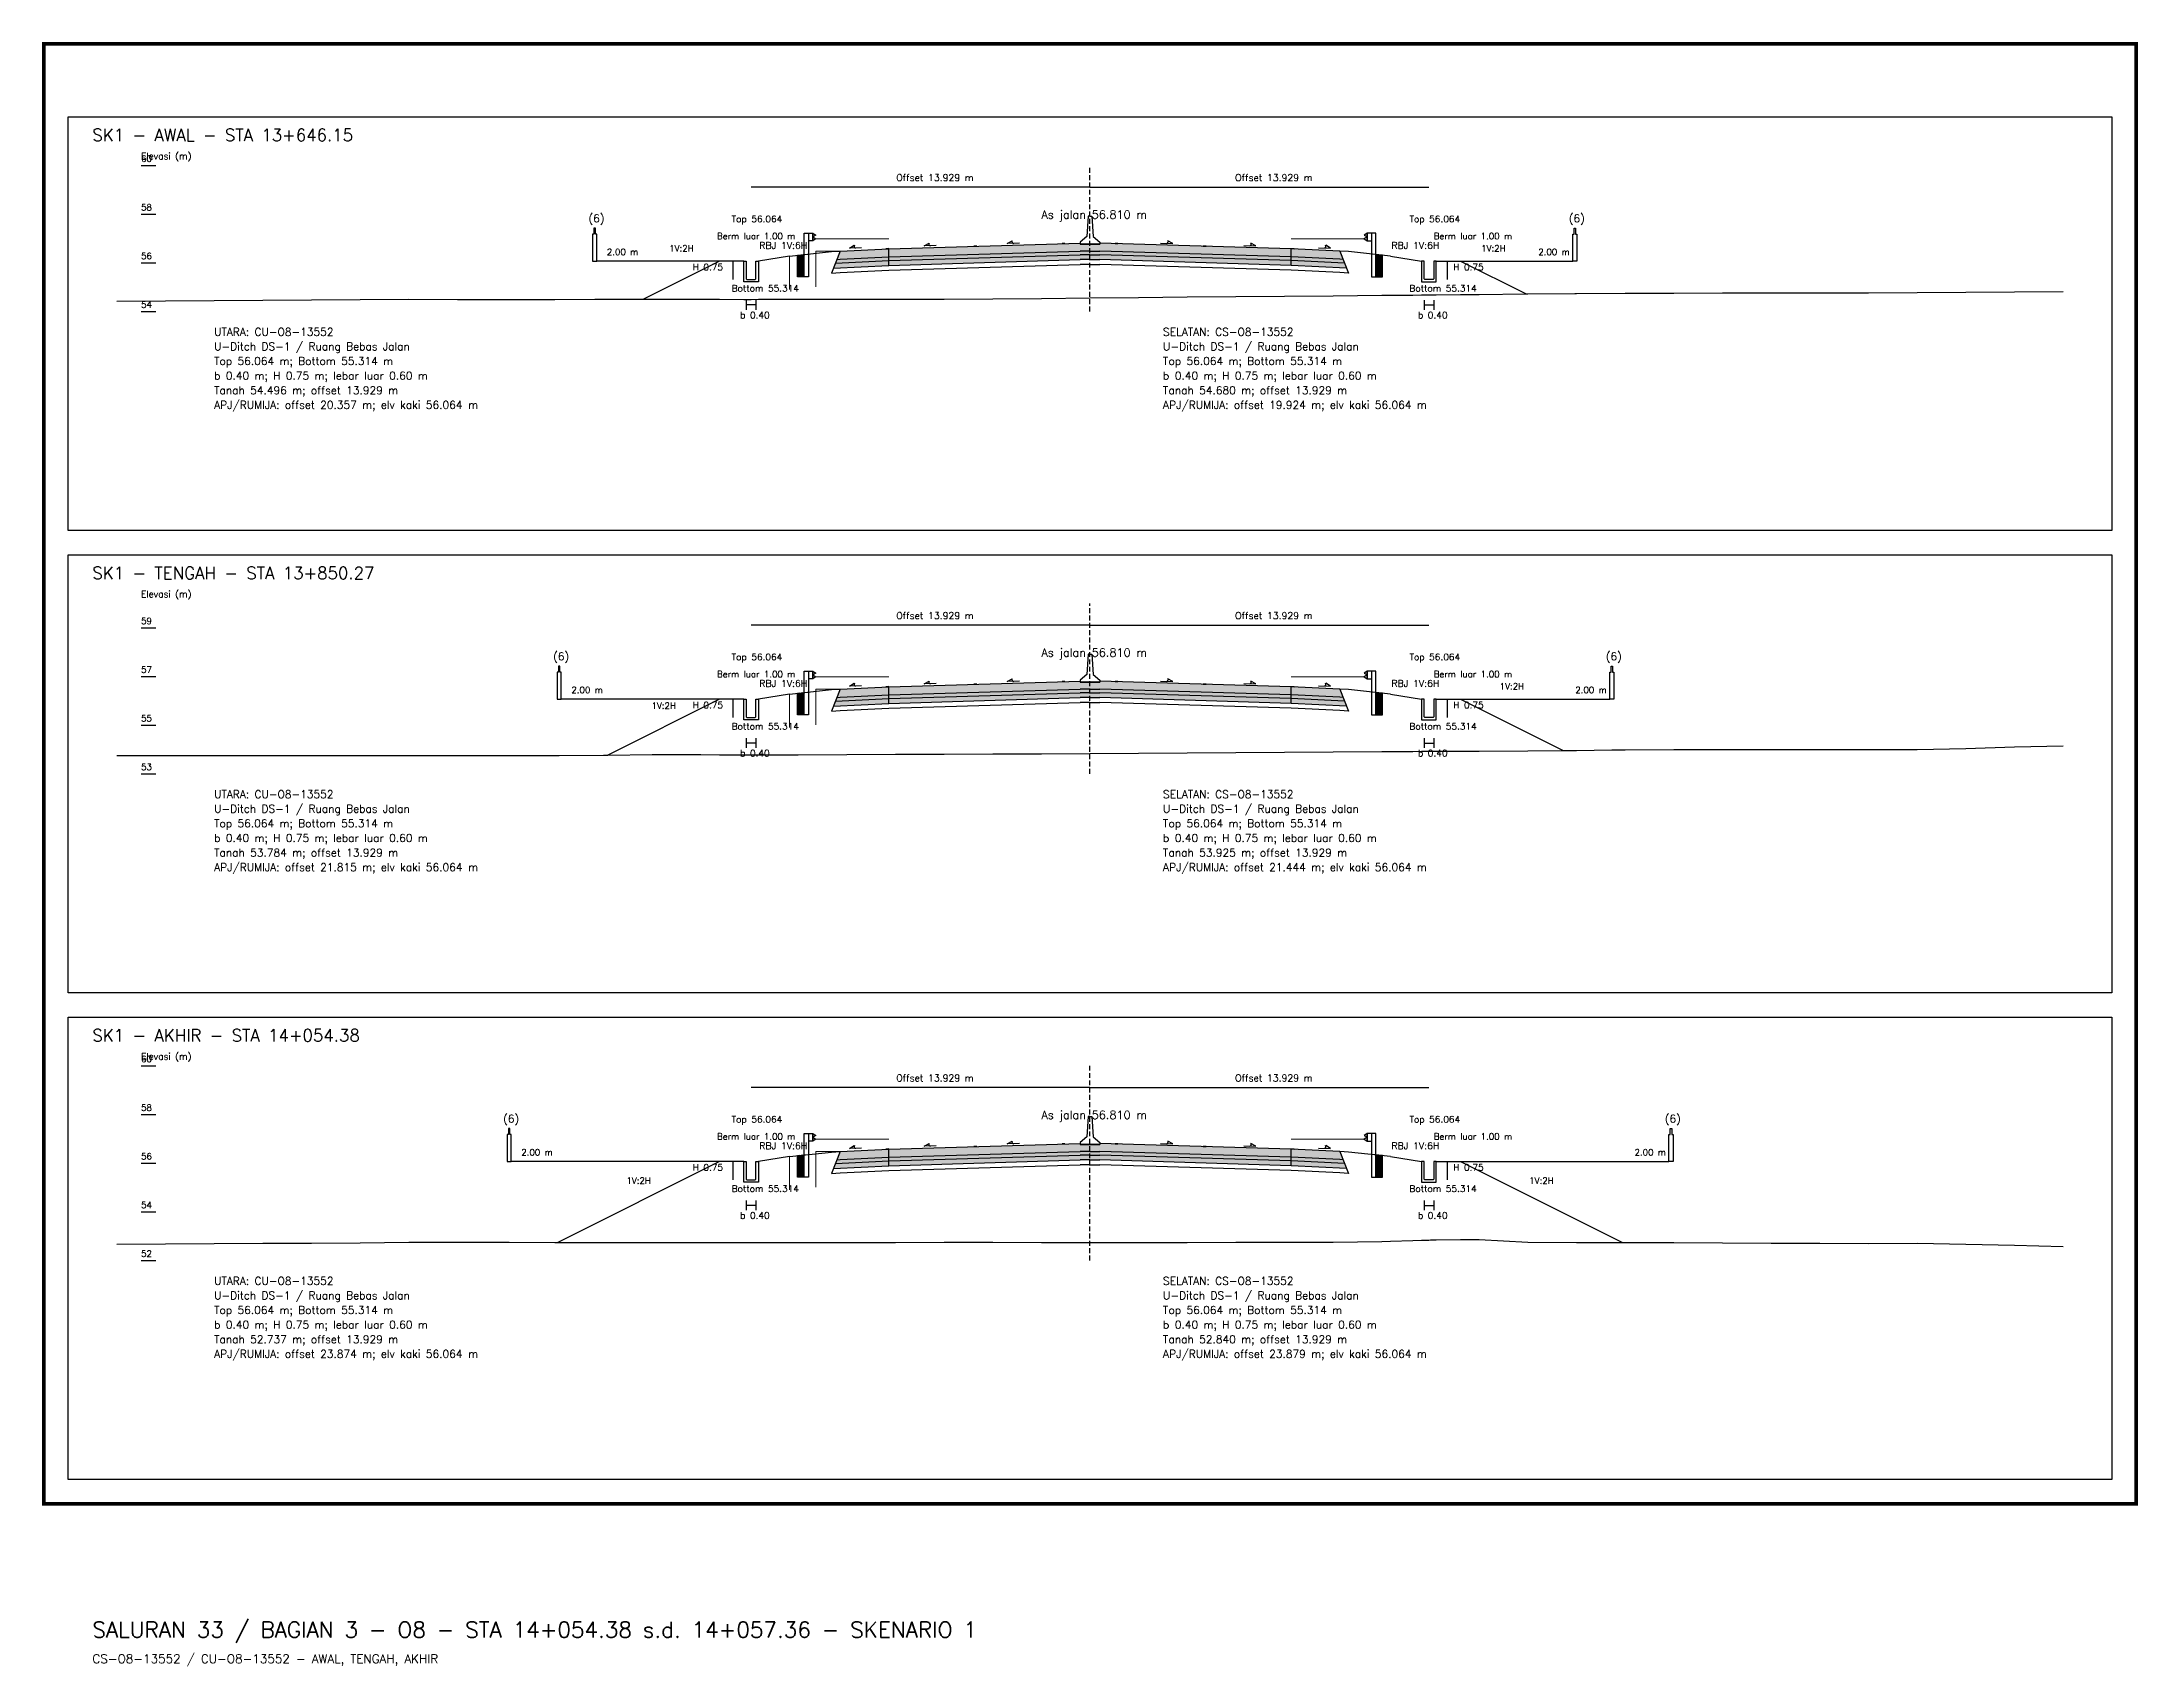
# Model space of a CAD drawing. Header units: metres. Extents: x -24715 to -24517, y 27498 to 30841.
# Drawn here: x -24713.7 to -24627.5, y 28341.6 to 28408.3 of the extents above; entities that cross this region are included whole.
import ezdxf

# ---------------------------------------------------------------- set-up
doc = ezdxf.new("R2010")
doc.units = ezdxf.units.M
doc.linetypes.add('PS_DASH', pattern=[0.3, 0.2, -0.1])
for name, color, linetype, lineweight in [('Dimensi', 230, 'Continuous', 20), ('GRS-ARSIR (HATCH)', 8, 'Continuous', 9), ('Guardrail', 20, 'Continuous', 30), ('HATCH - Beton ramping', 210, 'Continuous', 9), ('HATCH - LFA', 30, 'Continuous', 9), ('HATCH - Pavement', 50, 'Continuous', 9), ('Marka', 20, 'Continuous', 30), ('POT_ALL_GROUP', 2, 'Continuous', 70)]:
    doc.layers.add(name, color=color, linetype=linetype, lineweight=lineweight)
for name, color, linetype in [('POT_ALL_APJ', 2, 'Continuous'), ('POT_ALL_BORDER', 8, 'Continuous'), ('POT_ALL_CHANNEL1', 200, 'Continuous'), ('POT_ALL_DIM', 7, 'Continuous'), ('POT_ALL_GROUND', 1, 'Continuous'), ('POT_ALL_GUIDE', 8, 'Continuous'), ('POT_ALL_ROAD', 4, 'Continuous')]:
    doc.layers.add(name, color=color, linetype=linetype)
doc.styles.get("Standard").update_dxf_attribs({"font": 'simplex.shx'})

# ---------------------------------------------------------------- blocks, each defined once
blk = doc.blocks.new('JALAN_ASLI_TIPIKAL_2OKT_METER')
at = {"layer": 'Guardrail', "lineweight": 9}
h = blk.add_hatch(dxfattribs=at)
h.set_pattern_fill('JIS_LC_20', color=256, scale=0.002)
h.set_pattern_definition([(45, (-29.65569, -21.99233), (-0.02828427, 0.02828427), []), (45, (-29.65489, -21.99233), (-0.02828427, 0.02828427), [])])
h.paths.add_polyline_path([(-12.025, -1.394), (-11.753, -1.394), (-11.753, -0.471), (-12.018, -0.498)])
h = blk.add_hatch(dxfattribs=at)
h.set_pattern_fill('JIS_LC_20', color=256, scale=0.002)
h.set_pattern_definition([(45, (-29.40569, -21.99233), (-0.02828427, 0.02828427), []), (45, (-29.40489, -21.99233), (-0.02828427, 0.02828427), [])])
h.paths.add_polyline_path([(12.018, -0.498), (11.753, -0.471), (11.753, -1.394), (12.025, -1.394)])
at = {"layer": 'HATCH - Beton ramping'}
h = blk.add_hatch(dxfattribs=at)
h.set_pattern_fill('AR-CONC', color=256, scale=0.0005)
h.set_pattern_definition([(50, (-28.949556, -21.99233), (0.09109233, -0.00796954), [0.009525, -0.104775]), (355, (-28.94956, -21.99233), (-0.0176217, 0.09552842), [0.00762, -0.0838203]), (100.45144, (-28.941965, -21.992995), (0.07347062, 0.08755888), [0.008095, -0.08904512]), (46.1842, (-28.94956, -21.96693), (0.13553952, -0.02102116), [0.0142875, -0.1571625]), (96.63556, (-28.93826, -21.96868), (0.11870207, 0.12371306), [0.0121425, -0.1335678]), (351.18415, (-28.94956, -21.96693), (0.11870207, 0.12371306), [0.01143, -0.12572987]), (21, (-28.936856, -21.97328), (0.0758072, -0.0511326), [0.009525, -0.104775]), (326, (-28.93686, -21.97328), (0.03090101, 0.09209398), [0.00762, -0.08382]), (71.45144, (-28.93054, -21.97754), (0.1067082, 0.04096138), [0.008095, -0.08904497]), (37.5, (-28.949556, -21.99233), (0.001544302, 0.04227752), [0, -0.082804, 0, -0.08509, 0, -0.0841375]), (7.5, (-28.949556, -21.99233), (0.03340983, 0.05009029), [0, -0.048514, 0, -0.080899, 0, -0.0320675]), (327.5, (-28.977877, -21.99233), (0.067795298, -0.002864372), [0, -0.03175, 0, -0.09906, 0, -0.131445]), (317.5, (-28.990577, -21.99233), (0.07406459, 0.01271325), [0, -0.041275, 0, -0.065786, 0, -0.093345])])
h.paths.add_polyline_path([(-8.27, -0.566), (-10.401, -0.666), (-10.461, -0.826), (-8.27, -0.716)])
h.paths.add_polyline_path([(-0.4, -0.48), (0, -0.48), (0, -0.33), (-0.4, -0.33), (-8.27, -0.566), (-8.27, -0.716)])
h = blk.add_hatch(dxfattribs=at)
h.set_pattern_fill('AR-CONC', color=256, scale=0.0005)
h.set_pattern_definition([(50, (-28.699556, -21.99233), (0.09109233, -0.00796954), [0.009525, -0.104775]), (355, (-28.69956, -21.99233), (-0.01762171, 0.09552842), [0.00762, -0.0838203]), (100.45144, (-28.691965, -21.992995), (0.07347062, 0.08755888), [0.008095, -0.08904512]), (46.1842, (-28.69956, -21.96693), (0.13553952, -0.02102116), [0.0142875, -0.1571625]), (96.63556, (-28.68826, -21.96868), (0.11870207, 0.12371306), [0.0121425, -0.1335678]), (351.18415, (-28.69956, -21.96693), (0.11870207, 0.12371306), [0.01143, -0.12572987]), (21, (-28.686856, -21.97328), (0.0758072, -0.0511326), [0.009525, -0.104775]), (326, (-28.68686, -21.97328), (0.03090101, 0.09209398), [0.00762, -0.08382]), (71.45144, (-28.68054, -21.97754), (0.10670821, 0.04096138), [0.008095, -0.08904497]), (37.5, (-28.699556, -21.99233), (0.001544302, 0.04227752), [0, -0.082804, 0, -0.08509, 0, -0.0841375]), (7.5, (-28.699556, -21.99233), (0.03340983, 0.050090287), [0, -0.048514, 0, -0.080899, 0, -0.0320675]), (327.5, (-28.727877, -21.99233), (0.067795298, -0.002864372), [0, -0.03175, 0, -0.09906, 0, -0.131445]), (317.5, (-28.740577, -21.99233), (0.07406459, 0.012713246), [0, -0.041275, 0, -0.065786, 0, -0.093345])])
h.paths.add_polyline_path([(8.27, -0.566), (10.401, -0.666), (10.461, -0.826), (8.27, -0.716)])
h.paths.add_polyline_path([(0.4, -0.48), (0, -0.48), (0, -0.33), (0.4, -0.33), (8.27, -0.566), (8.27, -0.716)])
at = {"layer": 'HATCH - LFA'}
h = blk.add_hatch(dxfattribs=at)
h.set_pattern_fill('GRAVEL', color=256, scale=0.0075)
h.set_pattern_definition([(228.012788, (-28.812396, -21.801831), (-1.524, -1.7145), [0.0256291, -2.5372863]), (184.96974, (-28.829541, -21.820881), (2.2859999991, 0.1905000109), [0.04398035, -4.3540537]), (132.510447, (-28.873356, -21.824691), (1.9050000008, -2.0954999993), [0.0310111, -3.0701042]), (267.27369, (-28.947651, -21.872316), (0.1905000004, 3.81), [0.0400503, -3.9649828]), (292.833654, (-28.949556, -21.912321), (-0.9525, 2.286), [0.0392725, -3.8879856]), (357.27369, (-28.934316, -21.948516), (-3.81, 0.1905000004), [0.0400503, -3.9649828]), (37.69424, (-28.894311, -21.950421), (-2.4764999999, -1.9050000001), [0.0529645, -5.24348365]), (72.255328, (-28.852401, -21.918036), (1.3335000004, 4.1909999999), [0.050004, -4.95039425]), (121.429566, (-28.837161, -21.870411), (-1.5240000002, 2.4764999999), [0.040186, -3.9784159]), (175.23636, (-28.858116, -21.836121), (2.0955, -0.1905), [0.0458785, -2.2480453]), (222.397438, (-28.903836, -21.832311), (-2.2859999999, -2.0955000001), [0.05933084, -5.8737579]), (138.814075, (-28.759056, -21.874221), (-1.3335, 1.143), [0.0202503, -2.0047924]), (171.469234, (-28.774296, -21.860886), (2.4765, -0.3809999996), [0.03852615, -3.8140979]), (225, (-28.8124, -21.85517), (0, -0.1905), [0.0269407, -0.242467]), (203.19859, (-28.82573, -21.832311), (0.9525, 0.381), [0.0145081, -1.4362967]), (291.80141, (-28.839066, -21.838026), (-0.1905, 0.5715), [0.0205174, -1.0053565]), (30.96376, (-28.831446, -21.857076), (0.5715, 0.381), [0.033324, -1.0774724]), (161.56505, (-28.80287, -21.83993), (0.381, -0.1905), [0.0240965, -0.5783174]), (16.38954, (-28.949556, -21.838026), (1.905, 0.5715), [0.0337566, -3.341912]), (70.346176, (-28.917171, -21.828501), (-0.762, -2.0955), [0.0283199, -2.8036662]), (293.19859, (-28.80287, -21.801831), (-0.381, 0.9525), [0.029016, -1.4217888]), (343.61046, (-28.791441, -21.828501), (-1.905, 0.5715), [0.0337566, -3.341912]), (339.443955, (-28.949556, -21.956136), (-0.9525, 0.381), [0.0325526, -1.5950801]), (294.77514, (-28.919076, -21.967566), (-0.952500001, 2.0954999995), [0.0272754, -2.7002695]), (66.80141, (-28.800966, -21.992331), (0.381, 0.9525), [0.029016, -1.4217888]), (17.354025, (-28.789536, -21.965661), (-2.4765, -0.762), [0.0319337, -3.1614282]), (69.443955, (-28.89431, -21.992331), (-0.381, -0.9525), [0.0162763, -1.6113564]), (101.30993, (-28.812396, -21.99233), (-0.1905, 0.762), [0.0097136, -0.9616496]), (165.96376, (-28.8143, -21.982806), (0.5715, -0.1905), [0.0392725, -0.7461791]), (186.009006, (-28.852401, -21.973281), (1.905, 0.1905), [0.036395, -3.6031024]), (303.69007, (-28.831446, -21.87422), (-0.1905, 0.381), [0.0274743, -0.6593832]), (353.157227, (-28.816206, -21.897081), (3.2385, -0.3809999998), [0.0479668, -4.7487007]), (60.945396, (-28.76858, -21.902796), (-0.762, -1.3335), [0.0196131, -1.9417044]), (90, (-28.75906, -21.88565), (-0.1905, 0.1905), [0.01143, -0.17907]), (120.256437, (-28.856211, -21.967566), (0.762, -1.3335), [0.026465, -2.6200456]), (48.012787, (-28.869546, -21.944706), (1.524, 1.7145), [0.0512582, -2.5116572]), (0, (-28.83526, -21.9066), (0.1905, 0.1905), [0.04953, -0.14097]), (325.304846, (-28.785726, -21.906606), (1.9050000007, -1.333499999), [0.0301207, -2.9819488]), (254.0546, (-28.76096, -21.92375), (-0.1905, -0.762), [0.0277372, -1.3591238]), (207.645975, (-28.768581, -21.950421), (-3.6195000001, -1.9049999997), [0.0451609, -4.4709348]), (175.426079, (-28.808586, -21.971376), (-2.4765, 0.1905), [0.0477772, -4.7299385])])
h.paths.add_polyline_path([(-8.27, -0.716), (-10.461, -0.826), (-10.54, -1.03), (-8.27, -0.916)])
h.paths.add_polyline_path([(-0.4, -0.68), (0, -0.68), (0, -0.48), (-0.4, -0.48), (-8.27, -0.716), (-8.27, -0.916)])
h = blk.add_hatch(dxfattribs=at)
h.set_pattern_fill('GRAVEL', color=256, scale=0.0075)
h.set_pattern_definition([(228.012788, (-28.562396, -21.801831), (-1.524, -1.7145), [0.0256291, -2.5372863]), (184.96974, (-28.579541, -21.820881), (2.2859999991, 0.1905000109), [0.04398035, -4.3540537]), (132.510447, (-28.623356, -21.824691), (1.9050000008, -2.0954999993), [0.0310111, -3.0701042]), (267.27369, (-28.697651, -21.872316), (0.1905000004, 3.81), [0.04005034, -3.9649828]), (292.833654, (-28.699556, -21.912321), (-0.9525, 2.286), [0.0392725, -3.8879856]), (357.27369, (-28.684316, -21.948516), (-3.81, 0.1905000004), [0.04005034, -3.9649828]), (37.69424, (-28.644311, -21.950421), (-2.4764999999, -1.9050000001), [0.0529645, -5.24348365]), (72.255328, (-28.602401, -21.918036), (1.3335000004, 4.1909999999), [0.050004, -4.95039425]), (121.429566, (-28.587161, -21.870411), (-1.5240000002, 2.4764999999), [0.040186, -3.9784159]), (175.23636, (-28.608116, -21.836121), (2.0955, -0.1905000003), [0.0458785, -2.2480453]), (222.397438, (-28.653836, -21.832311), (-2.2859999999, -2.0955000001), [0.05933084, -5.87375794]), (138.814075, (-28.509056, -21.874221), (-1.3335, 1.143), [0.02025034, -2.0047924]), (171.469234, (-28.524296, -21.860886), (2.4765, -0.3809999996), [0.03852615, -3.8140979]), (225, (-28.5624, -21.85517), (0, -0.1905), [0.0269407, -0.242467]), (203.19859, (-28.57573, -21.832311), (0.9525, 0.381), [0.0145081, -1.4362967]), (291.80141, (-28.589066, -21.838026), (-0.1905, 0.5715), [0.0205174, -1.0053565]), (30.96376, (-28.581446, -21.857076), (0.5715, 0.381), [0.033324, -1.0774724]), (161.56505, (-28.55287, -21.83993), (0.381, -0.1905), [0.0240965, -0.57831736]), (16.38954, (-28.699556, -21.838026), (1.905, 0.5715), [0.0337566, -3.341912]), (70.346176, (-28.667171, -21.828501), (-0.762, -2.0955), [0.0283199, -2.8036662]), (293.19859, (-28.55287, -21.801831), (-0.381, 0.9525), [0.029016, -1.4217888]), (343.61046, (-28.541441, -21.828501), (-1.905, 0.5714999999), [0.0337566, -3.341912]), (339.443955, (-28.699556, -21.956136), (-0.9525, 0.381), [0.03255264, -1.5950801]), (294.77514, (-28.669076, -21.967566), (-0.952500001, 2.0954999995), [0.0272754, -2.7002695]), (66.80141, (-28.550966, -21.992331), (0.381, 0.9525), [0.029016, -1.4217888]), (17.354025, (-28.539536, -21.965661), (-2.4765, -0.7620000002), [0.0319337, -3.1614282]), (69.443955, (-28.64431, -21.992331), (-0.381, -0.9525), [0.0162763, -1.6113564]), (101.30993, (-28.562396, -21.99233), (-0.1905, 0.762), [0.0097136, -0.9616496]), (165.96376, (-28.5643, -21.982806), (0.5715, -0.1905), [0.0392725, -0.7461791]), (186.009006, (-28.602401, -21.973281), (1.905, 0.1905), [0.036395, -3.6031024]), (303.69007, (-28.581446, -21.87422), (-0.1905, 0.381), [0.0274743, -0.6593832]), (353.157227, (-28.566206, -21.897081), (3.2385, -0.3809999998), [0.04796676, -4.7487007]), (60.945396, (-28.51858, -21.902796), (-0.762, -1.3335), [0.0196131, -1.9417044]), (90, (-28.50906, -21.88565), (-0.1905, 0.1905), [0.01143, -0.17907]), (120.256437, (-28.606211, -21.967566), (0.762, -1.3335), [0.026465, -2.62004556]), (48.012787, (-28.619546, -21.944706), (1.524, 1.7145), [0.0512582, -2.5116572]), (0, (-28.58526, -21.9066), (0.1905, 0.1905), [0.04953, -0.14097]), (325.304846, (-28.535726, -21.906606), (1.9050000007, -1.333499999), [0.0301207, -2.98194875]), (254.054604, (-28.51096, -21.92375), (-0.1905, -0.762), [0.0277372, -1.35912375]), (207.645975, (-28.518581, -21.950421), (-3.6195000001, -1.9049999997), [0.0451609, -4.4709348]), (175.426079, (-28.558586, -21.971376), (-2.4765, 0.1905), [0.0477772, -4.7299385])])
h.paths.add_polyline_path([(8.27, -0.716), (10.461, -0.826), (10.54, -1.03), (8.27, -0.916)])
h.paths.add_polyline_path([(0.4, -0.68), (0, -0.68), (0, -0.48), (0.4, -0.48), (8.27, -0.716), (8.27, -0.916)])
at = {"layer": 'HATCH - Pavement'}
h = blk.add_hatch(dxfattribs=at)
h.set_pattern_fill('AR-CONC', color=256, scale=0.001)
h.set_pattern_definition([(50, (-89.43046, -52.62889), (0.18218467, -0.01593909), [0.01905, -0.20955]), (355, (-89.43046, -52.6289), (-0.03524342, 0.19105685), [0.01524, -0.1676406]), (100.45144, (-89.41528, -52.63022), (0.14694125, 0.17511775), [0.01619, -0.17809024]), (46.1842, (-89.43046, -52.5781), (0.27107904, -0.04204233), [0.028575, -0.314325]), (96.63556, (-89.40787, -52.5816), (0.23740413, 0.2474261), [0.024285, -0.2671356]), (351.18415, (-89.43046, -52.5781), (0.2374041, 0.2474261), [0.02286, -0.2514597]), (21, (-89.40506, -52.59079), (0.1516144, -0.1022652), [0.01905, -0.20955]), (326, (-89.40506, -52.5908), (0.06180203, 0.18418797), [0.01524, -0.16764]), (71.45144, (-89.39243, -52.59931), (0.21341642, 0.08192277), [0.01619, -0.17808994]), (37.5, (-89.43046, -52.62889), (0.003088603, 0.08455504), [0, -0.165608, 0, -0.17018, 0, -0.168275]), (7.5, (-89.43046, -52.62889), (0.06681966, 0.100180575), [0, -0.097028, 0, -0.161798, 0, -0.064135]), (327.5, (-89.4871, -52.62889), (0.135590595, -0.005728744), [0, -0.0635, 0, -0.19812, 0, -0.26289]), (317.5, (-89.5125, -52.62889), (0.14812918, 0.02542649), [0, -0.08255, 0, -0.131572, 0, -0.18669])])
h.paths.add_polyline_path([(-8.27, -0.236), (-10.27, -0.336), (-10.401, -0.673), (-10.27, -0.666), (-8.27, -0.566)])
h.paths.add_polyline_path([(-0.4, -0.33), (0, -0.33), (0, 0), (-0.4, 0), (-8.27, -0.236), (-8.27, -0.566)])
h = blk.add_hatch(dxfattribs=at)
h.set_pattern_fill('AR-CONC', color=256, scale=0.001)
h.set_pattern_definition([(50, (-89.18046, -52.62889), (0.18218467, -0.01593909), [0.01905, -0.20955]), (355, (-89.18046, -52.6289), (-0.03524342, 0.19105685), [0.01524, -0.16764058]), (100.45144, (-89.16528, -52.63022), (0.14694125, 0.17511775), [0.01619, -0.17809024]), (46.1842, (-89.18046, -52.5781), (0.27107904, -0.04204233), [0.028575, -0.314325]), (96.63556, (-89.15787, -52.5816), (0.23740413, 0.2474261), [0.024285, -0.2671356]), (351.18415, (-89.18046, -52.5781), (0.2374041, 0.2474261), [0.02286, -0.2514597]), (21, (-89.15506, -52.59079), (0.1516144, -0.1022652), [0.01905, -0.20955]), (326, (-89.15506, -52.5908), (0.06180203, 0.18418797), [0.01524, -0.16764]), (71.45144, (-89.14243, -52.59931), (0.21341642, 0.08192277), [0.01619, -0.17808994]), (37.5, (-89.18046, -52.62889), (0.003088603, 0.08455504), [0, -0.165608, 0, -0.17018, 0, -0.168275]), (7.5, (-89.18046, -52.62889), (0.06681966, 0.100180575), [0, -0.097028, 0, -0.161798, 0, -0.064135]), (327.5, (-89.2371, -52.62889), (0.135590595, -0.005728744), [0, -0.0635, 0, -0.19812, 0, -0.26289]), (317.5, (-89.2625, -52.62889), (0.14812918, 0.02542649), [0, -0.08255, 0, -0.131572, 0, -0.18669])])
h.paths.add_polyline_path([(8.27, -0.236), (10.27, -0.336), (10.401, -0.673), (10.27, -0.666), (8.27, -0.566)])
h.paths.add_polyline_path([(0.4, -0.33), (0, -0.33), (0, 0), (0.4, 0), (8.27, -0.236), (8.27, -0.566)])
at = {"layer": 'Marka'}
h = blk.add_hatch(color=256, dxfattribs=at)
h.dxf.hatch_style = 1
h.paths.add_polyline_path([(-8.27, -0.23), (-8.39, -0.236), (-8.39, -0.242), (-8.27, -0.236)])
h.paths.add_polyline_path([(-4.65, -0.122), (-4.77, -0.125), (-4.77, -0.131), (-4.65, -0.128)])
h.paths.add_polyline_path([(-1.03, -0.019), (-1.03, -0.013), (-1.15, -0.017), (-1.15, -0.023)])
h = blk.add_hatch(color=256, dxfattribs=at)
h.dxf.hatch_style = 1
h.paths.add_polyline_path([(8.27, -0.23), (8.39, -0.236), (8.39, -0.242), (8.27, -0.236)])
h.paths.add_polyline_path([(4.65, -0.122), (4.77, -0.125), (4.77, -0.131), (4.65, -0.128)])
h.paths.add_polyline_path([(1.03, -0.019), (1.03, -0.013), (1.15, -0.017), (1.15, -0.023)])
for p, q in [((-8.27, -0.236), (-0.4, 0)), ((8.27, -0.236), (0.4, 0)), ((-12.353, -0.533), (-10.622, -0.354)), ((-10.27, -0.336), (-10.62, -1.234)), ((-10.62, -0.354), (-10.27, -0.336)), ((-10.461, -0.826), (-8.27, -0.716)), ((-10.401, -0.673), (-10.27, -0.666)), ((-10.27, -0.336), (-8.27, -0.236)), ((-10.27, -0.666), (-8.27, -0.566)), ((-8.27, -0.916), (-8.27, -0.236)), ((-8.27, -0.566), (-0.4, -0.33)), ((-8.27, -0.716), (-0.4, -0.48)), ((-8.27, -0.916), (-0.4, -0.68)), ((0, -0.05), (-0.4, -0.05)), ((0, -0.33), (-0.4, -0.33)), ((0, -0.48), (-0.4, -0.48)), ((0, -0.68), (-0.4, -0.68)), ((0, -0.05), (0.4, -0.05)), ((0, -0.33), (0.4, -0.33)), ((0, -0.48), (0.4, -0.48)), ((0, -0.68), (0.4, -0.68)), ((8.27, -0.566), (0.4, -0.33)), ((8.27, -0.716), (0.4, -0.48)), ((8.27, -0.916), (0.4, -0.68)), ((8.27, -0.916), (8.27, -0.236)), ((10.27, -0.336), (8.27, -0.236)), ((10.27, -0.666), (8.27, -0.566)), ((10.461, -0.826), (8.27, -0.716)), ((10.27, -0.336), (10.62, -1.234)), ((10.62, -0.354), (10.27, -0.336)), ((10.401, -0.673), (10.27, -0.666)), ((12.353, -0.533), (10.622, -0.354)), ((-10.62, -1.234), (-10.27, -1.216)), ((-10.54, -1.03), (-8.27, -0.916)), ((-10.27, -1.216), (-8.27, -1.116)), ((-8.27, -1.116), (-0.4, -0.88)), ((0, -0.88), (-0.4, -0.88)), ((0, -0.88), (0.4, -0.88)), ((8.27, -1.116), (0.4, -0.88)), ((10.54, -1.03), (8.27, -0.916)), ((10.27, -1.216), (8.27, -1.116)), ((10.62, -1.234), (10.27, -1.216))]:
    blk.add_line(p, q)
for points in [[(0, 1.11), (-0.075, 1.11), (-0.125, 0.27), (-0.4, 0.03), (-0.4, -0.05), (0, -0.05)], [(0, 1.11), (0.075, 1.11), (0.125, 0.27), (0.4, 0.03), (0.4, -0.05), (0, -0.05)], [(-6.818, -0.116), (-6.616, 0)], [(-3.401, -0.02), (-3.199, 0.096)], [(3.401, -0.02), (3.199, 0.096)], [(6.818, -0.116), (6.616, 0)], [(-9.887, -0.208), (-9.686, -0.092)], [(-9.387, -0.193), (-9.887, -0.208)], [(-6.318, -0.101), (-6.818, -0.116)], [(-2.901, -0.005), (-3.401, -0.02)], [(2.901, -0.005), (3.401, -0.02)], [(6.318, -0.101), (6.818, -0.116)], [(9.387, -0.193), (9.887, -0.208)], [(9.887, -0.208), (9.686, -0.092)]]:
    blk.add_lwpolyline(points)
for centre, start, end in [((-6.556, -0.037), 148.28164, 271.71836), ((-3.139, 0.059), 148.28164, 271.71836), ((3.139, 0.059), 268.28164, 31.71836), ((6.556, -0.037), 268.28164, 31.71836), ((-9.625, -0.129), 148.28164, 271.71836), ((9.625, -0.129), 268.28164, 31.71836)]:
    blk.add_arc(centre, 0.0711, start, end)
at = {"layer": 'Dimensi'}
for p, q in [((-8.27, 0.168), (-11.27, 0.168)), ((8.27, 0.168), (11.27, 0.168))]:
    blk.add_line(p, q, dxfattribs=at)
at = {"layer": 'GRS-ARSIR (HATCH)'}
for p, q in [((-12.353, -0.533), (-12.353, -1.909)), ((-11.27, -0.336), (-11.27, -1.803)), ((-10.27, -0.336), (-11.27, -0.336))]:
    blk.add_line(p, q, dxfattribs=at)
at = {"layer": 'Guardrail'}
for points in [[(-11.753, -1.394), (-11.753, 0.406), (-11.575, 0.406), (-11.575, -1.394), (-11.753, -1.394)], [(-11.575, 0.406), (-11.397, 0.406), (-11.397, 0.094), (-11.575, 0.094)], [(-11.397, 0.25), (-11.397, 0.406), (-11.262, 0.328), (-11.397, 0.25)], [(-11.397, 0.094), (-11.397, 0.25), (-11.262, 0.172), (-11.397, 0.094)], [(11.397, 0.25), (11.397, 0.406), (11.262, 0.328), (11.397, 0.25)], [(11.397, 0.094), (11.397, 0.25), (11.262, 0.172), (11.397, 0.094)], [(11.575, 0.406), (11.397, 0.406), (11.397, 0.094), (11.575, 0.094)], [(11.753, -1.394), (11.753, 0.406), (11.575, 0.406), (11.575, -1.394), (11.753, -1.394)], [(-11.575, -1.394), (-12.025, -1.394), (-12.018, -0.498), (-11.568, -0.453), (-11.575, -1.394)], [(11.575, -1.394), (12.025, -1.394), (12.018, -0.498), (11.568, -0.453), (11.575, -1.394)]]:
    blk.add_lwpolyline(points, dxfattribs=at)
at = {"layer": 'Marka'}
for points in [[(-8.39, -0.242), (-8.27, -0.236), (-8.27, -0.23), (-8.39, -0.236), (-8.39, -0.242)], [(8.39, -0.242), (8.27, -0.236), (8.27, -0.23), (8.39, -0.236), (8.39, -0.242)]]:
    blk.add_lwpolyline(points, dxfattribs=at)
for points in [[(-4.65, -0.122), (-4.77, -0.125), (-4.77, -0.131), (-4.65, -0.128)], [(-1.03, -0.013), (-1.15, -0.017), (-1.15, -0.023), (-1.03, -0.019)], [(1.03, -0.013), (1.15, -0.017), (1.15, -0.023), (1.03, -0.019)], [(4.65, -0.122), (4.77, -0.125), (4.77, -0.131), (4.65, -0.128)]]:
    blk.add_lwpolyline(points, close=True, dxfattribs=at)

msp = doc.modelspace()

# ---------------------------------------------------------------- linework, layer by layer
at = {"layer": 'POT_ALL_APJ', "linetype": 'Continuous'}
for points in [[(-24691.02781, 28400.43228), (-24691.02781, 28399.32787), (-24690.85781, 28399.32787), (-24690.85781, 28400.43228), (-24690.91281, 28400.43228), (-24690.91281, 28400.68228), (-24690.94281, 28400.68228), (-24690.97281, 28400.68228), (-24690.97281, 28400.43228), (-24691.02781, 28400.43228)], [(-24650.5773, 28400.43228), (-24650.5773, 28399.32787), (-24650.7473, 28399.32787), (-24650.7473, 28400.43228), (-24650.6923, 28400.43228), (-24650.6923, 28400.68228), (-24650.6623, 28400.68228), (-24650.6323, 28400.68228), (-24650.6323, 28400.43228), (-24650.5773, 28400.43228)], [(-24685.81476, 28399.32787), (-24690.85781, 28399.32787)], [(-24655.357, 28399.32787), (-24650.7473, 28399.32787)], [(-24692.48606, 28382.43228), (-24692.48606, 28381.32787), (-24692.31606, 28381.32787), (-24692.31606, 28382.43228), (-24692.37106, 28382.43228), (-24692.37106, 28382.68228), (-24692.40106, 28382.68228), (-24692.43106, 28382.68228), (-24692.43106, 28382.43228), (-24692.48606, 28382.43228)], [(-24649.05679, 28382.43228), (-24649.05679, 28381.32787), (-24649.22679, 28381.32787), (-24649.22679, 28382.43228), (-24649.17179, 28382.43228), (-24649.17179, 28382.68228), (-24649.14179, 28382.68228), (-24649.11179, 28382.68228), (-24649.11179, 28382.43228), (-24649.05679, 28382.43228)], [(-24685.81476, 28381.32787), (-24692.31606, 28381.32787)], [(-24655.357, 28381.32787), (-24649.22679, 28381.32787)], [(-24694.54514, 28363.43228), (-24694.54514, 28362.32787), (-24694.37514, 28362.32787), (-24694.37514, 28363.43228), (-24694.43014, 28363.43228), (-24694.43014, 28363.68228), (-24694.46014, 28363.68228), (-24694.49014, 28363.68228), (-24694.49014, 28363.43228), (-24694.54514, 28363.43228)], [(-24646.62148, 28363.43228), (-24646.62148, 28362.32787), (-24646.79148, 28362.32787), (-24646.79148, 28363.43228), (-24646.73648, 28363.43228), (-24646.73648, 28363.68228), (-24646.70648, 28363.68228), (-24646.67648, 28363.68228), (-24646.67648, 28363.43228), (-24646.62148, 28363.43228)], [(-24685.81476, 28362.32787), (-24694.37514, 28362.32787)], [(-24655.357, 28362.32787), (-24646.79148, 28362.32787)]]:
    msp.add_lwpolyline(points, dxfattribs=at)
at = {"layer": 'POT_ALL_BORDER', "linetype": 'Continuous'}
for points in [[(-24712.58588, 28405.26387), (-24628.58588, 28405.26387), (-24628.58588, 28388.26387), (-24712.58588, 28388.26387), (-24712.58588, 28405.26387)], [(-24712.58588, 28387.26387), (-24628.58588, 28387.26387), (-24628.58588, 28369.26387), (-24712.58588, 28369.26387), (-24712.58588, 28387.26387)], [(-24712.58588, 28368.26387), (-24628.58588, 28368.26387), (-24628.58588, 28349.26387), (-24712.58588, 28349.26387), (-24712.58588, 28368.26387)]]:
    msp.add_lwpolyline(points, dxfattribs=at)
at = {"layer": 'POT_ALL_CHANNEL1', "linetype": 'Continuous'}
for points in [[(-24684.31476, 28399.32787), (-24684.21476, 28399.32787), (-24684.21476, 28398.47787), (-24684.81476, 28398.47787), (-24684.81476, 28399.32787), (-24684.71476, 28399.32787), (-24684.71476, 28398.60787), (-24684.68476, 28398.57787), (-24684.34476, 28398.57787), (-24684.31476, 28398.60787), (-24684.31476, 28399.32787)], [(-24656.857, 28399.32787), (-24656.957, 28399.32787), (-24656.957, 28398.47787), (-24656.357, 28398.47787), (-24656.357, 28399.32787), (-24656.457, 28399.32787), (-24656.457, 28398.60787), (-24656.487, 28398.57787), (-24656.827, 28398.57787), (-24656.857, 28398.60787), (-24656.857, 28399.32787)], [(-24684.31476, 28381.32787), (-24684.21476, 28381.32787), (-24684.21476, 28380.47787), (-24684.81476, 28380.47787), (-24684.81476, 28381.32787), (-24684.71476, 28381.32787), (-24684.71476, 28380.60787), (-24684.68476, 28380.57787), (-24684.34476, 28380.57787), (-24684.31476, 28380.60787), (-24684.31476, 28381.32787)], [(-24656.857, 28381.32787), (-24656.957, 28381.32787), (-24656.957, 28380.47787), (-24656.357, 28380.47787), (-24656.357, 28381.32787), (-24656.457, 28381.32787), (-24656.457, 28380.60787), (-24656.487, 28380.57787), (-24656.827, 28380.57787), (-24656.857, 28380.60787), (-24656.857, 28381.32787)], [(-24684.31476, 28362.32787), (-24684.21476, 28362.32787), (-24684.21476, 28361.47787), (-24684.81476, 28361.47787), (-24684.81476, 28362.32787), (-24684.71476, 28362.32787), (-24684.71476, 28361.60787), (-24684.68476, 28361.57787), (-24684.34476, 28361.57787), (-24684.31476, 28361.60787), (-24684.31476, 28362.32787)], [(-24656.857, 28362.32787), (-24656.957, 28362.32787), (-24656.957, 28361.47787), (-24656.357, 28361.47787), (-24656.357, 28362.32787), (-24656.457, 28362.32787), (-24656.457, 28361.60787), (-24656.487, 28361.57787), (-24656.827, 28361.57787), (-24656.857, 28361.60787), (-24656.857, 28362.32787)]]:
    msp.add_lwpolyline(points, dxfattribs=at)
at = {"layer": 'POT_ALL_DIM', "linetype": 'Continuous'}
for points in [[(-24670.58588, 28402.37387), (-24684.51476, 28402.37387)], [(-24670.58588, 28402.37387), (-24656.657, 28402.37387)], [(-24685.26476, 28399.32787), (-24685.26476, 28398.57787)], [(-24655.907, 28399.32787), (-24655.907, 28398.57787)], [(-24684.71476, 28397.72787), (-24684.71476, 28397.32787)], [(-24684.31476, 28397.72787), (-24684.31476, 28397.32787)], [(-24656.857, 28397.72787), (-24656.857, 28397.32787)], [(-24656.457, 28397.72787), (-24656.457, 28397.32787)], [(-24684.31476, 28397.52787), (-24684.71476, 28397.52787)], [(-24656.857, 28397.52787), (-24656.457, 28397.52787)], [(-24670.58588, 28384.37387), (-24684.51476, 28384.37387)], [(-24670.58588, 28384.37387), (-24656.657, 28384.37387)], [(-24685.26476, 28381.32787), (-24685.26476, 28380.57787)], [(-24655.907, 28381.32787), (-24655.907, 28380.57787)], [(-24684.71476, 28379.72787), (-24684.71476, 28379.32787)], [(-24684.31476, 28379.72787), (-24684.31476, 28379.32787)], [(-24656.857, 28379.72787), (-24656.857, 28379.32787)], [(-24656.457, 28379.72787), (-24656.457, 28379.32787)], [(-24684.31476, 28379.52787), (-24684.71476, 28379.52787)], [(-24656.857, 28379.52787), (-24656.457, 28379.52787)], [(-24670.58588, 28365.37387), (-24684.51476, 28365.37387)], [(-24670.58588, 28365.37387), (-24656.657, 28365.37387)], [(-24685.26476, 28362.32787), (-24685.26476, 28361.57787)], [(-24655.907, 28362.32787), (-24655.907, 28361.57787)], [(-24684.71476, 28360.72787), (-24684.71476, 28360.32787)], [(-24684.31476, 28360.72787), (-24684.31476, 28360.32787)], [(-24656.857, 28360.72787), (-24656.857, 28360.32787)], [(-24656.457, 28360.72787), (-24656.457, 28360.32787)], [(-24684.31476, 28360.52787), (-24684.71476, 28360.52787)], [(-24656.857, 28360.52787), (-24656.457, 28360.52787)]]:
    msp.add_lwpolyline(points, dxfattribs=at)
at = {"layer": 'POT_ALL_GROUND', "linetype": 'Continuous'}
for points in [[(-24710.58588, 28397.68046), (-24708.58588, 28397.69526), (-24706.58588, 28397.71006), (-24704.58588, 28397.72485), (-24702.58588, 28397.73965), (-24700.58588, 28397.75445), (-24698.58588, 28397.76066), (-24696.58588, 28397.75765), (-24694.58588, 28397.75443), (-24692.58588, 28397.75825), (-24690.94281, 28397.76351), (-24690.58588, 28397.76387), (-24688.94281, 28397.76387), (-24688.58588, 28397.76387), (-24686.58588, 28397.76358), (-24685.81476, 28397.76168), (-24684.81476, 28397.75929), (-24684.58588, 28397.75984), (-24684.51476, 28397.76001), (-24684.21476, 28397.76073), (-24683.85579, 28397.76159), (-24682.93915, 28397.7635), (-24682.58588, 28397.76387), (-24680.58588, 28397.76387), (-24678.58588, 28397.76387), (-24676.58588, 28397.76494), (-24674.58588, 28397.78068), (-24672.58588, 28397.79974), (-24670.58588, 28397.8188), (-24668.58588, 28397.83786), (-24666.58588, 28397.85692), (-24664.58588, 28397.87412), (-24662.58588, 28397.89126), (-24660.58588, 28397.90912), (-24658.58588, 28397.92703), (-24658.2326, 28397.9302), (-24657.31596, 28397.93841), (-24656.957, 28397.94162), (-24656.657, 28397.94431), (-24656.58588, 28397.94494), (-24656.357, 28397.94699), (-24655.357, 28397.95595), (-24654.58588, 28397.96291), (-24652.6623, 28397.98051), (-24652.58588, 28397.98121), (-24650.6623, 28397.9988), (-24650.58588, 28397.9995), (-24648.58588, 28398.01379), (-24646.58588, 28398.0181), (-24644.58588, 28398.02319), (-24642.58588, 28398.02829), (-24640.58588, 28398.03339), (-24638.58588, 28398.03442), (-24636.58588, 28398.03896), (-24634.58588, 28398.05245), (-24632.58588, 28398.06595), (-24630.58588, 28398.07944)], [(-24710.58588, 28379.01422), (-24708.58588, 28379.01415), (-24706.58588, 28379.01411), (-24704.58588, 28379.01411), (-24702.58588, 28379.01407), (-24700.58588, 28379.014), (-24698.58588, 28379.01398), (-24696.58588, 28379.01397), (-24694.58588, 28379.01395), (-24692.58588, 28379.01876), (-24692.40106, 28379.02011), (-24690.58588, 28379.03339), (-24690.40106, 28379.03474), (-24688.58588, 28379.04967), (-24686.58588, 28379.04856), (-24685.81476, 28379.04813), (-24684.81476, 28379.04758), (-24684.58588, 28379.04745), (-24684.51476, 28379.04741), (-24684.21476, 28379.04725), (-24683.85579, 28379.04705), (-24682.93915, 28379.04654), (-24682.58588, 28379.04635), (-24680.58588, 28379.05233), (-24678.58588, 28379.07493), (-24676.58588, 28379.07378), (-24674.58588, 28379.07826), (-24672.58588, 28379.08373), (-24670.58588, 28379.09201), (-24668.58588, 28379.10644), (-24666.58588, 28379.12328), (-24664.58588, 28379.14013), (-24662.58588, 28379.15562), (-24660.58588, 28379.16685), (-24658.58588, 28379.17809), (-24658.2326, 28379.18007), (-24657.31596, 28379.18522), (-24656.957, 28379.18724), (-24656.657, 28379.18892), (-24656.58588, 28379.18932), (-24656.357, 28379.19061), (-24655.357, 28379.1944), (-24654.58588, 28379.19722), (-24652.58588, 28379.20497), (-24651.14179, 28379.22023), (-24650.58588, 28379.2261), (-24649.14179, 28379.24135), (-24648.58588, 28379.24722), (-24646.58588, 28379.25963), (-24644.58588, 28379.25929), (-24642.58588, 28379.26033), (-24640.58588, 28379.26138), (-24638.58588, 28379.26244), (-24636.58588, 28379.26349), (-24634.58588, 28379.30529), (-24632.58588, 28379.36389), (-24630.58588, 28379.41005)], [(-24710.58588, 28358.93521), (-24708.58588, 28358.94718), (-24706.58588, 28358.95711), (-24704.58588, 28358.96705), (-24702.58588, 28358.96945), (-24700.58588, 28358.98986), (-24698.58588, 28359.01406), (-24696.58588, 28359.01415), (-24694.58588, 28359.01041), (-24694.46014, 28359.01006), (-24692.58588, 28359.00539), (-24692.46014, 28359.0052), (-24690.58588, 28359.00402), (-24688.58588, 28359.00174), (-24686.58588, 28358.99986), (-24685.81476, 28358.99924), (-24684.81476, 28359.00063), (-24684.58588, 28359.00095), (-24684.51476, 28359.00105), (-24684.21476, 28359.00146), (-24683.85579, 28359.00196), (-24682.93915, 28359.00324), (-24682.58588, 28359.00373), (-24680.58588, 28359.00544), (-24678.58588, 28359.00691), (-24676.58588, 28359.00781), (-24674.58588, 28359.00802), (-24672.58588, 28359.0076), (-24670.58588, 28359.00737), (-24668.58588, 28359.00607), (-24666.58588, 28359.00626), (-24664.58588, 28359.00861), (-24662.58588, 28359.01095), (-24660.58588, 28359.01354), (-24658.58588, 28359.04328), (-24658.2326, 28359.05496), (-24657.31596, 28359.08526), (-24656.957, 28359.09712), (-24656.657, 28359.10344), (-24656.58588, 28359.10444), (-24656.357, 28359.10763), (-24655.357, 28359.12158), (-24654.58588, 28359.12699), (-24652.58588, 28359.01242), (-24650.58588, 28359.00363), (-24648.70648, 28359.00259), (-24648.58588, 28359.00256), (-24646.70648, 28358.99757), (-24646.58588, 28358.99708), (-24644.58588, 28358.98637), (-24642.58588, 28358.97854), (-24640.58588, 28358.97058), (-24638.58588, 28358.96641), (-24636.58588, 28358.96696), (-24634.58588, 28358.93313), (-24632.58588, 28358.88601), (-24630.58588, 28358.83889)]]:
    msp.add_lwpolyline(points, dxfattribs=at)
at = {"layer": 'POT_ALL_GROUP', "linetype": 'Continuous', "lineweight": 70, "const_width": 0.15}
msp.add_lwpolyline([(-24713.58588, 28408.26387), (-24627.58588, 28408.26387), (-24627.58588, 28348.26387), (-24713.58588, 28348.26387), (-24713.58588, 28408.26387)], dxfattribs=at)
at = {"layer": 'POT_ALL_GUIDE', "linetype": 'Continuous'}
for points in [[(-24709.58588, 28403.26387), (-24708.98588, 28403.26387)], [(-24709.58588, 28401.26387), (-24708.98588, 28401.26387)], [(-24709.58588, 28399.26387), (-24708.98588, 28399.26387)], [(-24709.58588, 28397.26387), (-24708.98588, 28397.26387)], [(-24709.58588, 28384.26387), (-24708.98588, 28384.26387)], [(-24709.58588, 28382.26387), (-24708.98588, 28382.26387)], [(-24709.58588, 28380.26387), (-24708.98588, 28380.26387)], [(-24709.58588, 28378.26387), (-24708.98588, 28378.26387)], [(-24709.58588, 28366.26387), (-24708.98588, 28366.26387)], [(-24709.58588, 28364.26387), (-24708.98588, 28364.26387)], [(-24709.58588, 28362.26387), (-24708.98588, 28362.26387)], [(-24709.58588, 28360.26387), (-24708.98588, 28360.26387)], [(-24709.58588, 28358.26387), (-24708.98588, 28358.26387)]]:
    msp.add_lwpolyline(points, dxfattribs=at)
at = {"layer": 'POT_ALL_GUIDE', "linetype": 'PS_DASH'}
for points in [[(-24670.58588, 28397.26387), (-24670.58588, 28403.26387)], [(-24670.58588, 28378.26387), (-24670.58588, 28385.26387)], [(-24670.58588, 28358.26387), (-24670.58588, 28366.26387)]]:
    msp.add_lwpolyline(points, dxfattribs=at)
at = {"layer": 'POT_ALL_ROAD', "linetype": 'Continuous'}
for points in [[(-24682.93915, 28399.54048), (-24684.21476, 28399.32787)], [(-24658.2326, 28399.54048), (-24656.957, 28399.32787)], [(-24685.81476, 28399.32787), (-24688.94281, 28397.76387)], [(-24684.81476, 28399.32787), (-24685.81476, 28399.32787)], [(-24656.357, 28399.32787), (-24655.357, 28399.32787)], [(-24655.357, 28399.32787), (-24652.6623, 28397.98051)], [(-24685.81476, 28381.32787), (-24690.40106, 28379.03474)], [(-24684.81476, 28381.32787), (-24685.81476, 28381.32787)], [(-24682.93915, 28381.54048), (-24684.21476, 28381.32787)], [(-24658.2326, 28381.54048), (-24656.957, 28381.32787)], [(-24656.357, 28381.32787), (-24655.357, 28381.32787)], [(-24655.357, 28381.32787), (-24651.14179, 28379.22023)], [(-24685.81476, 28362.32787), (-24692.46014, 28359.0052)], [(-24684.81476, 28362.32787), (-24685.81476, 28362.32787)], [(-24682.93915, 28362.54048), (-24684.21476, 28362.32787)], [(-24658.2326, 28362.54048), (-24656.957, 28362.32787)], [(-24656.357, 28362.32787), (-24655.357, 28362.32787)], [(-24655.357, 28362.32787), (-24648.70648, 28359.00259)]]:
    msp.add_lwpolyline(points, dxfattribs=at)

# ---------------------------------------------------------------- block references
at = {"layer": 'POT_ALL_ROAD'}
for p in [(-24670.58588, 28400.07387), (-24670.58588, 28382.07387), (-24670.58588, 28363.07387)]:
    msp.add_blockref('JALAN_ASLI_TIPIKAL_2OKT_METER', p, dxfattribs=at)

# ---------------------------------------------------------------- texts
at = {"layer": 'POT_ALL_APJ'}
for s, height, p in [('(6)', 0.32, (-24691.19281, 28400.92787)), ('(6)', 0.32, (-24650.9123, 28400.92787)), ('2.00 m', 0.26, (-24690.44281, 28399.57787)), ('2.00 m', 0.26, (-24652.1623, 28399.57787)), ('(6)', 0.32, (-24692.65106, 28382.92787)), ('(6)', 0.32, (-24649.39179, 28382.92787)), ('2.00 m', 0.26, (-24691.90106, 28381.57787)), ('2.00 m', 0.26, (-24650.64179, 28381.57787)), ('(6)', 0.32, (-24694.71014, 28363.92787)), ('(6)', 0.32, (-24646.95648, 28363.92787)), ('2.00 m', 0.26, (-24693.96014, 28362.57787)), ('2.00 m', 0.26, (-24648.20648, 28362.57787))]:
    msp.add_text(s, height=height, dxfattribs=at).set_placement(p)
at = {"layer": 'POT_ALL_CHANNEL1'}
for s, height, p in [('Top 56.064', 0.27, (-24685.31476, 28400.92787)), ('Top 56.064', 0.27, (-24657.457, 28400.92787)), ('Bottom 55.314', 0.27, (-24685.31476, 28398.07787)), ('Bottom 55.314', 0.27, (-24657.457, 28398.07787)), ('UTARA: CU-O8-13552', 0.32, (-24706.58588, 28396.26387)), ('SELATAN: CS-O8-13552', 0.32, (-24667.58588, 28396.26387)), ('Top 56.064', 0.27, (-24685.31476, 28382.92787)), ('Top 56.064', 0.27, (-24657.457, 28382.92787)), ('Bottom 55.314', 0.27, (-24685.31476, 28380.07787)), ('Bottom 55.314', 0.27, (-24657.457, 28380.07787)), ('UTARA: CU-O8-13552', 0.32, (-24706.58588, 28377.26387)), ('SELATAN: CS-O8-13552', 0.32, (-24667.58588, 28377.26387)), ('Top 56.064', 0.27, (-24685.31476, 28363.92787)), ('Top 56.064', 0.27, (-24657.457, 28363.92787)), ('Bottom 55.314', 0.27, (-24685.31476, 28361.07787)), ('Bottom 55.314', 0.27, (-24657.457, 28361.07787)), ('UTARA: CU-O8-13552', 0.32, (-24706.58588, 28357.26387)), ('SELATAN: CS-O8-13552', 0.32, (-24667.58588, 28357.26387))]:
    msp.add_text(s, height=height, dxfattribs=at).set_placement(p)
at = {"layer": 'POT_ALL_DIM'}
for s, height, p in [('SK1 - AWAL - STA 13+646.15', 0.5, (-24711.58588, 28404.26387)), ('60', 0.26, (-24709.58588, 28403.41387)), ('Elevasi (m)', 0.27, (-24709.58588, 28403.51387)), ('Offset 13.929 m', 0.28, (-24678.55032, 28402.62387)), ('Offset 13.929 m', 0.28, (-24664.62144, 28402.62387)), ('58', 0.26, (-24709.58588, 28401.41387)), ('As jalan 56.810 m', 0.34, (-24672.58588, 28401.07387)), ('Berm luar 1.00 m', 0.26, (-24685.91476, 28400.22787)), ('Berm luar 1.00 m', 0.26, (-24656.457, 28400.22787)), ('56', 0.26, (-24709.58588, 28399.41387)), ('1V:2H', 0.26, (-24687.87878, 28399.72787)), ('RBJ 1V:6H', 0.28, (-24684.17695, 28399.83417)), ('RBJ 1V:6H', 0.28, (-24658.1948, 28399.83417)), ('1V:2H', 0.26, (-24654.50965, 28399.72787)), ('H 0.75', 0.27, (-24686.91476, 28398.95287)), ('H 0.75', 0.27, (-24655.657, 28398.95287)), ('54', 0.26, (-24709.58588, 28397.41387)), ('b 0.40', 0.27, (-24684.96476, 28396.97787)), ('b 0.40', 0.27, (-24657.107, 28396.97787)), ('U-Ditch DS-1 / Ruang Bebas Jalan', 0.32, (-24706.58588, 28395.66387)), ('U-Ditch DS-1 / Ruang Bebas Jalan', 0.32, (-24667.58588, 28395.66387)), ('Top 56.064 m; Bottom 55.314 m', 0.32, (-24706.58588, 28395.06387)), ('Top 56.064 m; Bottom 55.314 m', 0.32, (-24667.58588, 28395.06387)), ('Tanah 54.496 m; offset 13.929 m', 0.32, (-24706.58588, 28393.86387)), ('b 0.40 m; H 0.75 m; lebar luar 0.60 m', 0.32, (-24706.58588, 28394.46387)), ('Tanah 54.680 m; offset 13.929 m', 0.32, (-24667.58588, 28393.86387)), ('b 0.40 m; H 0.75 m; lebar luar 0.60 m', 0.32, (-24667.58588, 28394.46387)), ('APJ/RUMIJA: offset 20.357 m; elv kaki 56.064 m', 0.32, (-24706.58588, 28393.26387)), ('APJ/RUMIJA: offset 19.924 m; elv kaki 56.064 m', 0.32, (-24667.58588, 28393.26387)), ('SK1 - TENGAH - STA 13+850.27', 0.5, (-24711.58588, 28386.26387)), ('Elevasi (m)', 0.27, (-24709.58588, 28385.51387)), ('Offset 13.929 m', 0.28, (-24678.55032, 28384.62387)), ('Offset 13.929 m', 0.28, (-24664.62144, 28384.62387)), ('59', 0.26, (-24709.58588, 28384.41387)), ('As jalan 56.810 m', 0.34, (-24672.58588, 28383.07387)), ('57', 0.26, (-24709.58588, 28382.41387)), ('Berm luar 1.00 m', 0.26, (-24685.91476, 28382.22787)), ('Berm luar 1.00 m', 0.26, (-24656.457, 28382.22787)), ('RBJ 1V:6H', 0.28, (-24684.17695, 28381.83417)), ('RBJ 1V:6H', 0.28, (-24658.1948, 28381.83417)), ('1V:2H', 0.26, (-24653.74939, 28381.72787)), ('55', 0.26, (-24709.58588, 28380.41387)), ('1V:2H', 0.26, (-24688.60791, 28380.93131)), ('H 0.75', 0.27, (-24686.91476, 28380.95287)), ('H 0.75', 0.27, (-24655.657, 28380.95287)), ('53', 0.26, (-24709.58588, 28378.41387)), ('b 0.40', 0.27, (-24684.96476, 28378.97787)), ('b 0.40', 0.27, (-24657.107, 28378.97787)), ('U-Ditch DS-1 / Ruang Bebas Jalan', 0.32, (-24706.58588, 28376.66387)), ('U-Ditch DS-1 / Ruang Bebas Jalan', 0.32, (-24667.58588, 28376.66387)), ('Top 56.064 m; Bottom 55.314 m', 0.32, (-24706.58588, 28376.06387)), ('Top 56.064 m; Bottom 55.314 m', 0.32, (-24667.58588, 28376.06387)), ('b 0.40 m; H 0.75 m; lebar luar 0.60 m', 0.32, (-24706.58588, 28375.46387)), ('b 0.40 m; H 0.75 m; lebar luar 0.60 m', 0.32, (-24667.58588, 28375.46387)), ('Tanah 53.784 m; offset 13.929 m', 0.32, (-24706.58588, 28374.86387)), ('APJ/RUMIJA: offset 21.815 m; elv kaki 56.064 m', 0.32, (-24706.58588, 28374.26387)), ('Tanah 53.925 m; offset 13.929 m', 0.32, (-24667.58588, 28374.86387)), ('APJ/RUMIJA: offset 21.444 m; elv kaki 56.064 m', 0.32, (-24667.58588, 28374.26387)), ('SK1 - AKHIR - STA 14+054.38', 0.5, (-24711.58588, 28367.26387)), ('60', 0.26, (-24709.58588, 28366.41387)), ('Elevasi (m)', 0.27, (-24709.58588, 28366.51387)), ('Offset 13.929 m', 0.28, (-24678.55032, 28365.62387)), ('Offset 13.929 m', 0.28, (-24664.62144, 28365.62387)), ('58', 0.26, (-24709.58588, 28364.41387)), ('As jalan 56.810 m', 0.34, (-24672.58588, 28364.07387)), ('Berm luar 1.00 m', 0.26, (-24685.91476, 28363.22787)), ('Berm luar 1.00 m', 0.26, (-24656.457, 28363.22787)), ('56', 0.26, (-24709.58588, 28362.41387)), ('RBJ 1V:6H', 0.28, (-24684.17695, 28362.83417)), ('RBJ 1V:6H', 0.28, (-24658.1948, 28362.83417)), ('1V:2H', 0.26, (-24689.63745, 28361.41654)), ('H 0.75', 0.27, (-24686.91476, 28361.95287)), ('H 0.75', 0.27, (-24655.657, 28361.95287)), ('1V:2H', 0.26, (-24652.53174, 28361.41523)), ('54', 0.26, (-24709.58588, 28360.41387)), ('b 0.40', 0.27, (-24684.96476, 28359.97787)), ('b 0.40', 0.27, (-24657.107, 28359.97787)), ('52', 0.26, (-24709.58588, 28358.41387)), ('Top 56.064 m; Bottom 55.314 m', 0.32, (-24706.58588, 28356.06387)), ('U-Ditch DS-1 / Ruang Bebas Jalan', 0.32, (-24706.58588, 28356.66387)), ('Top 56.064 m; Bottom 55.314 m', 0.32, (-24667.58588, 28356.06387)), ('U-Ditch DS-1 / Ruang Bebas Jalan', 0.32, (-24667.58588, 28356.66387)), ('b 0.40 m; H 0.75 m; lebar luar 0.60 m', 0.32, (-24706.58588, 28355.46387)), ('b 0.40 m; H 0.75 m; lebar luar 0.60 m', 0.32, (-24667.58588, 28355.46387)), ('Tanah 52.737 m; offset 13.929 m', 0.32, (-24706.58588, 28354.86387)), ('APJ/RUMIJA: offset 23.874 m; elv kaki 56.064 m', 0.32, (-24706.58588, 28354.26387)), ('Tanah 52.840 m; offset 13.929 m', 0.32, (-24667.58588, 28354.86387)), ('APJ/RUMIJA: offset 23.879 m; elv kaki 56.064 m', 0.32, (-24667.58588, 28354.26387))]:
    msp.add_text(s, height=height, dxfattribs=at).set_placement(p)
at = {"layer": 'POT_ALL_GROUP', "lineweight": 0}
for s, height, p in [('SALURAN 33 / BAGIAN 3 - O8 - STA 14+054.38 s.d. 14+057.36 - SKENARIO 1', 0.65, (-24711.58588, 28342.76387)), ('CS-O8-13552 / CU-O8-13552 - AWAL, TENGAH, AKHIR', 0.36, (-24711.58588, 28341.71387))]:
    msp.add_text(s, height=height, dxfattribs=at).set_placement(p)

doc.saveas('drawing.dxf')
